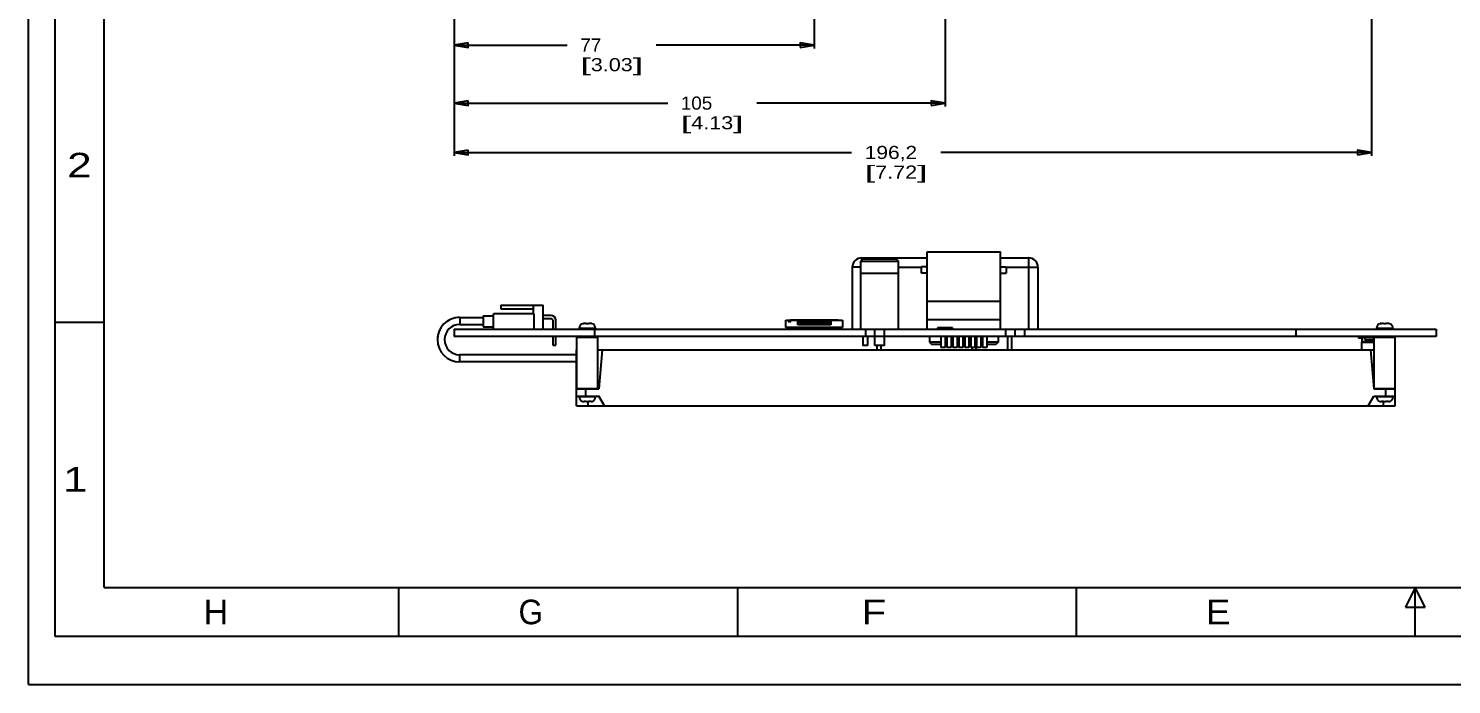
# Model space of a CAD drawing. Extents: x 0 to 187562, y 0 to 215336.
# Drawn here: x 0 to 304.3, y 0 to 140.3 of the extents above; entities that cross this region are included whole.
import ezdxf
from ezdxf.enums import TextEntityAlignment as Align

# ---------------------------------------------------------------- set-up
doc = ezdxf.new("R2010")
doc.units = 0
doc.header["$LTSCALE"] = 32.67
doc.header["$MEASUREMENT"] = 0
doc.layers.get('0').update_dxf_attribs({"linetype": 'CONTINUOUS'})
doc.styles.get("Standard").update_dxf_attribs({"font": 'txt', "width": 0.8})
doc.dimstyles.new('DIMSTYLE_1', dxfattribs={"dimtxt": 2.8, "dimasz": 3, "dimexe": 0.18, "dimexo": 0.0625, "dimgap": 0.09, "dimtad": 0, "dimtih": 1, "dimtoh": 1, "dimdsep": 46, "dimtxsty": 'Standard', "dimcen": 0.09, "dimadec": 0, "dimazin": 0, "dimtfac": 1, "dimtofl": 0, "dimtmove": 0, "dimatfit": 3, "dimfxl": 0, "dimtolj": 1, "dimarcsym": 0})

# ---------------------------------------------------------------- blocks, each defined once
blk = doc.blocks.new('*D9')
at = {"color": 2, "linetype": 'Continuous'}
for p, q in [((91.01, 202.12), (91.01, 123.58)), ((196.01, 160.12), (196.01, 123.58)), ((91.01, 124.33), (136.69, 124.33)), ((196.01, 124.33), (155.73, 124.33))]:
    blk.add_line(p, q, dxfattribs=at)
for points in [[(94.01, 124.83), (91.01, 124.33), (94.01, 123.83), (94.01, 124.83)], [(193.01, 123.83), (196.01, 124.33), (193.01, 124.83), (193.01, 123.83)]]:
    blk.add_lwpolyline(points, dxfattribs=at)
for s, width, p, p2 in [('105', 1.107692, (139.49, 122.93), (146.21, 122.93)), ('[', 2.4, (139.49, 118.73), (141.73, 118.73)), ('4.13', 1.2, (141.73, 118.73), (150.69, 118.73)), (']', 2.4, (150.69, 118.73), (152.93, 118.73))]:
    blk.add_text(s, height=2.8, dxfattribs=dict(at, width=width)).set_placement(p, p2, align=Align.FIT)
blk = doc.blocks.new('*D17')
at = {"color": 2, "linetype": 'Continuous'}
for p, q in [((287.21, 235.47), (287.21, 113.03)), ((91.01, 202.12), (91.01, 113.03)), ((91.01, 113.78), (176.02, 113.78)), ((287.21, 113.78), (195.06, 113.78))]:
    blk.add_line(p, q, dxfattribs=at)
for points in [[(94.01, 114.28), (91.01, 113.78), (94.01, 113.28), (94.01, 114.28)], [(284.21, 113.28), (287.21, 113.78), (284.21, 114.28), (284.21, 113.28)]]:
    blk.add_lwpolyline(points, dxfattribs=at)
for s, width, p, p2 in [('196,2', 1.043478, (178.82, 112.38), (190.02, 112.38)), ('[', 2.4, (178.82, 108.18), (181.06, 108.18)), ('7.72', 1.066667, (181.06, 108.18), (190.02, 108.18)), (']', 2.4, (190.02, 108.18), (192.26, 108.18))]:
    blk.add_text(s, height=2.8, dxfattribs=dict(at, width=width)).set_placement(p, p2, align=Align.FIT)
blk = doc.blocks.new('*D20')
at = {"color": 2, "linetype": 'Continuous'}
for p, q in [((91.01, 202.12), (91.01, 136)), ((168.01, 168.42), (168.01, 136)), ((91.01, 136.75), (115.21, 136.75)), ((168.01, 136.75), (134.25, 136.75))]:
    blk.add_line(p, q, dxfattribs=at)
for points in [[(94.01, 137.25), (91.01, 136.75), (94.01, 136.25), (94.01, 137.25)], [(165.01, 136.25), (168.01, 136.75), (165.01, 137.25), (165.01, 136.25)]]:
    blk.add_lwpolyline(points, dxfattribs=at)
for s, width, p, p2 in [('77', 0.96, (118.01, 135.35), (122.49, 135.35)), ('[', 2.4, (118.01, 131.15), (120.25, 131.15)), ('3.03', 1.129412, (120.25, 131.15), (129.21, 131.15)), (']', 2.4, (129.21, 131.15), (131.45, 131.15))]:
    blk.add_text(s, height=2.8, dxfattribs=dict(at, width=width)).set_placement(p, p2, align=Align.FIT)

msp = doc.modelspace()

# ---------------------------------------------------------------- linework, layer by layer
at = {"color": 7, "linetype": 'Continuous'}
for p, q in [((0, 0), (0, 420)), ((192.201, 75.998), (192.201, 92.508)), ((192.201, 92.508), (207.821, 92.508)), ((207.821, 75.998), (207.821, 92.508)), ((176.161, 89.238), (176.161, 75.998)), ((178.011, 89.238), (176.161, 89.238)), ((178.011, 90.498), (178.511, 90.998)), ((178.011, 75.998), (178.011, 90.498)), ((178.011, 90.498), (186.011, 90.498)), ((178.161, 91.238), (178.161, 90.648)), ((178.161, 91.238), (192.201, 91.238)), ((178.511, 90.998), (185.511, 90.998)), ((186.011, 90.498), (185.511, 90.998)), ((186.011, 75.998), (186.011, 90.498)), ((186.011, 89.238), (190.931, 89.238)), ((190.931, 87.938), (190.931, 89.338)), ((192.201, 89.338), (190.931, 89.338)), ((207.821, 91.238), (213.861, 91.238)), ((207.821, 89.338), (209.091, 89.338)), ((209.091, 89.338), (209.091, 87.938)), ((209.091, 89.238), (215.861, 89.238)), ((213.861, 91.238), (213.861, 75.998)), ((215.861, 89.238), (215.861, 75.998)), ((178.011, 87.998), (186.011, 87.998)), ((192.201, 87.938), (190.931, 87.938)), ((207.821, 87.938), (209.091, 87.938)), ((99.461, 75.998), (99.461, 79.298)), ((108.061, 79.298), (99.461, 79.298)), ((101.011, 81.158), (101.011, 80.328)), ((101.011, 81.158), (110.051, 81.158)), ((101.011, 80.328), (107.891, 80.328)), ((107.891, 81.158), (107.891, 79.298)), ((108.061, 79.298), (108.061, 75.998)), ((110.051, 75.998), (110.051, 81.158)), ((192.201, 81.998), (207.821, 81.998)), ((92.211, 78.51), (97.211, 78.51)), ((92.211, 78.508), (92.211, 77.008)), ((92.211, 78.508), (97.211, 78.508)), ((92.211, 77.008), (97.211, 77.008)), ((97.211, 78.81), (97.211, 76.51)), ((97.211, 78.81), (99.461, 78.81)), ((97.211, 76.51), (99.461, 76.51)), ((111.761, 78.898), (110.051, 78.898)), ((110.051, 78.258), (111.761, 78.258)), ((112.121, 77.898), (112.121, 75.998)), ((112.761, 75.998), (112.761, 77.898)), ((117.761, 76.198), (117.761, 75.998)), ((117.761, 76.198), (121.261, 76.198)), ((118.511, 77.158), (118.511, 77.166)), ((119.261, 77.198), (118.804, 77.198)), ((119.261, 77.158), (119.261, 77.198)), ((119.761, 77.198), (119.761, 77.158)), ((120.218, 77.198), (119.761, 77.198)), ((120.511, 77.166), (120.511, 77.158)), ((121.261, 76.198), (121.261, 75.998)), ((161.961, 76.348), (161.961, 77.898)), ((161.961, 77.898), (164.486, 77.898)), ((174.061, 76.348), (161.961, 76.348)), ((162.161, 75.998), (162.161, 76.198)), ((173.861, 76.198), (162.161, 76.198)), ((162.261, 76.198), (162.261, 76.348)), ((162.761, 77.398), (162.511, 77.898)), ((163.011, 77.898), (162.761, 77.398)), ((162.861, 77.998), (162.861, 77.898)), ((162.861, 77.998), (173.161, 77.998)), ((162.861, 76.198), (162.861, 75.998)), ((163.736, 77.898), (163.736, 77.998)), ((163.986, 77.998), (163.986, 77.898)), ((164.486, 76.948), (164.486, 77.898)), ((164.486, 77.898), (164.686, 77.698)), ((171.536, 76.948), (164.486, 76.948)), ((164.686, 77.698), (164.686, 76.948)), ((164.686, 77.198), (165.151, 77.198)), ((164.736, 77.998), (164.736, 77.498)), ((164.836, 77.758), (164.736, 77.7)), ((164.736, 77.498), (165.151, 77.498)), ((164.836, 77.758), (164.836, 77.998)), ((164.836, 77.758), (171.186, 77.758)), ((165.151, 77.748), (165.371, 77.748)), ((165.151, 76.948), (165.151, 77.746)), ((165.161, 77.733), (165.161, 76.948)), ((165.361, 77.589), (165.161, 77.589)), ((165.161, 77.379), (165.361, 77.379)), ((165.161, 77.349), (165.361, 77.349)), ((165.361, 77.733), (165.361, 76.948)), ((165.371, 77.746), (165.371, 76.948)), ((165.371, 77.498), (165.651, 77.498)), ((165.371, 77.198), (165.651, 77.198)), ((165.651, 77.748), (165.871, 77.748)), ((165.651, 76.948), (165.651, 77.746)), ((165.661, 77.733), (165.661, 76.948)), ((165.861, 77.589), (165.661, 77.589)), ((165.661, 77.379), (165.861, 77.379)), ((165.661, 77.349), (165.861, 77.349)), ((165.861, 77.733), (165.861, 76.948)), ((165.871, 77.746), (165.871, 76.948)), ((165.871, 77.498), (166.151, 77.498)), ((165.871, 77.198), (166.151, 77.198)), ((166.151, 77.748), (166.371, 77.748)), ((166.151, 76.948), (166.151, 77.746)), ((166.161, 77.733), (166.161, 76.948)), ((166.361, 77.589), (166.161, 77.589)), ((166.161, 77.379), (166.361, 77.379)), ((166.161, 77.349), (166.361, 77.349)), ((166.361, 77.733), (166.361, 76.948)), ((166.371, 77.746), (166.371, 76.948)), ((166.371, 77.498), (166.651, 77.498)), ((166.371, 77.198), (166.651, 77.198)), ((166.651, 77.748), (166.871, 77.748)), ((166.651, 76.948), (166.651, 77.746)), ((166.661, 77.733), (166.661, 76.948)), ((166.861, 77.589), (166.661, 77.589)), ((166.661, 77.379), (166.861, 77.379)), ((166.661, 77.349), (166.861, 77.349)), ((166.861, 77.733), (166.861, 76.948)), ((166.871, 77.746), (166.871, 76.948)), ((166.871, 77.498), (167.151, 77.498)), ((166.871, 77.198), (167.151, 77.198)), ((167.151, 77.748), (167.371, 77.748)), ((167.151, 76.948), (167.151, 77.746)), ((167.161, 77.733), (167.161, 76.948)), ((167.361, 77.589), (167.161, 77.589)), ((167.161, 77.379), (167.361, 77.379)), ((167.161, 77.349), (167.361, 77.349)), ((167.361, 77.733), (167.361, 76.948)), ((167.371, 77.746), (167.371, 76.948)), ((167.371, 77.498), (167.651, 77.498)), ((167.371, 77.198), (167.651, 77.198)), ((167.651, 77.748), (167.871, 77.748)), ((167.651, 76.948), (167.651, 77.746)), ((167.661, 77.733), (167.661, 76.948)), ((167.861, 77.589), (167.661, 77.589)), ((167.661, 77.379), (167.861, 77.379)), ((167.661, 77.349), (167.861, 77.349)), ((167.861, 77.733), (167.861, 76.948)), ((167.871, 77.746), (167.871, 76.948)), ((167.871, 77.498), (168.151, 77.498)), ((167.871, 77.198), (168.151, 77.198)), ((168.151, 77.748), (168.371, 77.748)), ((168.151, 76.948), (168.151, 77.746)), ((168.161, 77.733), (168.161, 76.948)), ((168.361, 77.589), (168.161, 77.589)), ((168.161, 77.379), (168.361, 77.379)), ((168.161, 77.349), (168.361, 77.349)), ((168.361, 77.733), (168.361, 76.948)), ((168.371, 77.746), (168.371, 76.948)), ((168.371, 77.498), (168.651, 77.498)), ((168.371, 77.198), (168.651, 77.198)), ((168.651, 77.748), (168.871, 77.748)), ((168.651, 76.948), (168.651, 77.746)), ((168.661, 77.733), (168.661, 76.948)), ((168.861, 77.589), (168.661, 77.589)), ((168.661, 77.379), (168.861, 77.379)), ((168.661, 77.349), (168.861, 77.349)), ((168.861, 77.733), (168.861, 76.948)), ((168.871, 77.746), (168.871, 76.948)), ((168.871, 77.498), (169.151, 77.498)), ((168.871, 77.198), (169.151, 77.198)), ((169.151, 77.748), (169.371, 77.748)), ((169.151, 76.948), (169.151, 77.746)), ((169.161, 77.733), (169.161, 76.948)), ((169.361, 77.589), (169.161, 77.589)), ((169.161, 77.379), (169.361, 77.379)), ((169.161, 77.349), (169.361, 77.349)), ((169.361, 77.733), (169.361, 76.948)), ((169.371, 77.746), (169.371, 76.948)), ((169.371, 77.498), (169.651, 77.498)), ((169.371, 77.198), (169.651, 77.198)), ((169.651, 77.748), (169.871, 77.748)), ((169.651, 76.948), (169.651, 77.746)), ((169.661, 77.733), (169.661, 76.948)), ((169.861, 77.589), (169.661, 77.589)), ((169.661, 77.379), (169.861, 77.379)), ((169.661, 77.349), (169.861, 77.349)), ((169.861, 77.733), (169.861, 76.948)), ((169.871, 77.746), (169.871, 76.948)), ((169.871, 77.498), (170.151, 77.498)), ((169.871, 77.198), (170.151, 77.198)), ((170.151, 77.748), (170.371, 77.748)), ((170.151, 76.948), (170.151, 77.746)), ((170.161, 77.733), (170.161, 76.948)), ((170.361, 77.589), (170.161, 77.589)), ((170.161, 77.379), (170.361, 77.379)), ((170.161, 77.349), (170.361, 77.349)), ((170.361, 77.733), (170.361, 76.948)), ((170.371, 77.746), (170.371, 76.948)), ((170.371, 77.498), (170.651, 77.498)), ((170.371, 77.198), (170.651, 77.198)), ((170.651, 77.748), (170.871, 77.748)), ((170.651, 76.948), (170.651, 77.746)), ((170.661, 77.733), (170.661, 76.948)), ((170.861, 77.589), (170.661, 77.589)), ((170.661, 77.379), (170.861, 77.379)), ((170.661, 77.349), (170.861, 77.349)), ((170.861, 77.733), (170.861, 76.948)), ((170.871, 77.746), (170.871, 76.948)), ((170.871, 77.498), (171.286, 77.498)), ((170.871, 77.198), (171.336, 77.198)), ((171.186, 77.758), (171.186, 77.998)), ((171.286, 77.7), (171.186, 77.758)), ((171.286, 77.998), (171.286, 77.498)), ((171.536, 77.898), (171.336, 77.698)), ((171.336, 76.948), (171.336, 77.698)), ((171.536, 77.898), (171.536, 76.948)), ((171.536, 77.898), (174.061, 77.898)), ((172.036, 77.898), (172.036, 77.998)), ((172.286, 77.998), (172.286, 77.898)), ((173.161, 77.898), (173.161, 77.998)), ((173.161, 75.998), (173.161, 76.198)), ((173.761, 76.348), (173.761, 76.198)), ((173.861, 75.998), (173.861, 76.198)), ((174.061, 77.898), (174.061, 76.348)), ((207.821, 77.998), (192.201, 77.998)), ((194.411, 76.278), (194.411, 75.998)), ((197.611, 76.278), (194.411, 76.278)), ((197.611, 76.278), (197.611, 75.998)), ((288.261, 76.198), (291.761, 76.198)), ((288.261, 76.198), (288.261, 75.998)), ((289.011, 77.158), (289.011, 77.166)), ((289.761, 77.198), (289.304, 77.198)), ((289.761, 77.158), (289.761, 77.198)), ((290.718, 77.198), (290.261, 77.198)), ((290.261, 77.198), (290.261, 77.158)), ((291.011, 77.166), (291.011, 77.158)), ((291.761, 76.198), (291.761, 75.998)), ((91.011, 75.998), (91.011, 74.398)), ((91.011, 75.998), (301.011, 75.998)), ((301.011, 74.398), (91.011, 74.398)), ((112.121, 74.398), (112.121, 72.568)), ((112.761, 72.568), (112.761, 74.398)), ((117.261, 63.298), (117.261, 74.298)), ((117.261, 74.298), (121.761, 74.298)), ((118.511, 74.398), (118.511, 74.298)), ((120.511, 74.398), (120.511, 74.298)), ((121.011, 75.998), (121.011, 74.398)), ((121.761, 63.298), (121.761, 74.298)), ((178.411, 74.398), (178.411, 72.498)), ((179.011, 75.998), (179.011, 74.398)), ((179.411, 74.398), (179.411, 72.498)), ((181.011, 72.498), (181.011, 75.998)), ((183.011, 72.498), (183.011, 75.998)), ((192.671, 74.398), (192.671, 73.198)), ((195.121, 73.198), (192.671, 73.198)), ((192.671, 73.198), (193.171, 72.698)), ((195.121, 74.398), (195.121, 72.058)), ((196.01, 74.398), (196.01, 72.058)), ((196.391, 74.398), (196.391, 72.058)), ((197.28, 74.398), (197.28, 72.058)), ((197.661, 74.398), (197.661, 72.058)), ((198.55, 74.398), (198.55, 72.058)), ((198.931, 74.398), (198.931, 72.058)), ((199.82, 74.398), (199.82, 72.058)), ((200.201, 74.398), (200.201, 72.058)), ((201.09, 74.398), (201.09, 72.058)), ((201.471, 74.398), (201.471, 72.058)), ((202.36, 74.398), (202.36, 72.058)), ((202.591, 74.398), (202.591, 71.598)), ((202.741, 74.398), (202.741, 72.058)), ((203.63, 74.398), (203.63, 72.058)), ((204.011, 74.398), (204.011, 72.058)), ((204.9, 74.398), (204.9, 72.058)), ((207.351, 73.198), (204.9, 73.198)), ((207.351, 73.198), (206.851, 72.698)), ((207.351, 74.398), (207.351, 73.198)), ((209.011, 74.398), (209.011, 75.998)), ((209.311, 74.398), (209.311, 71.598)), ((210.211, 74.398), (210.211, 71.598)), ((211.011, 74.398), (211.011, 75.998)), ((213.011, 75.998), (213.011, 74.398)), ((271.011, 75.998), (271.011, 74.398)), ((284.411, 74.298), (292.261, 74.298)), ((284.411, 74.298), (284.411, 74.098)), ((285.111, 74.098), (284.411, 74.098)), ((285.111, 74.298), (285.111, 73.298)), ((287.761, 73.298), (285.111, 73.298)), ((285.111, 73.198), (287.761, 73.198)), ((285.111, 71.598), (285.111, 73.198)), ((285.761, 73.798), (285.761, 74.298)), ((285.761, 73.798), (287.761, 73.798)), ((285.811, 73.198), (285.811, 73.298)), ((286.611, 74.298), (286.611, 74.398)), ((287.761, 63.298), (287.761, 74.298)), ((287.811, 74.298), (287.811, 74.398)), ((289.011, 74.398), (289.011, 74.298)), ((291.011, 74.398), (291.011, 74.298)), ((292.261, 63.298), (292.261, 74.298)), ((301.011, 75.998), (301.011, 74.398)), ((117.211, 70.51), (92.211, 70.51)), ((92.211, 69.008), (92.211, 70.508)), ((117.211, 70.508), (92.211, 70.508)), ((112.121, 72.568), (112.761, 72.568)), ((117.211, 59.598), (117.211, 71.598)), ((117.211, 71.598), (117.261, 71.598)), ((121.761, 71.598), (287.761, 71.598)), ((122.696, 71.598), (121.961, 63.198)), ((179.411, 72.498), (178.411, 72.498)), ((183.011, 72.498), (181.011, 72.498)), ((181.371, 72.498), (181.371, 71.598)), ((182.271, 72.498), (182.271, 71.598)), ((195.121, 72.698), (193.171, 72.698)), ((196.01, 72.058), (195.121, 72.058)), ((197.28, 72.058), (196.391, 72.058)), ((198.55, 72.058), (197.661, 72.058)), ((199.82, 72.058), (198.931, 72.058)), ((201.09, 72.058), (200.201, 72.058)), ((202.36, 72.058), (201.471, 72.058)), ((201.691, 72.058), (201.691, 71.598)), ((203.63, 72.058), (202.741, 72.058)), ((204.9, 72.058), (204.011, 72.058)), ((206.851, 72.698), (204.9, 72.698)), ((286.976, 71.598), (287.711, 63.198)), ((117.211, 69.008), (92.211, 69.008)), ((117.211, 63.198), (121.961, 63.198)), ((117.211, 61.698), (121.961, 61.698)), ((117.261, 63.298), (121.761, 63.298)), ((117.761, 61.498), (117.761, 61.698)), ((121.261, 61.498), (117.761, 61.498)), ((118.511, 63.198), (118.511, 63.298)), ((119.211, 61.698), (119.211, 63.198)), ((120.511, 63.198), (120.511, 63.298)), ((121.261, 61.498), (121.261, 61.698)), ((123.173, 59.598), (121.961, 61.698)), ((286.498, 59.598), (287.711, 61.698)), ((287.711, 63.198), (292.211, 63.198)), ((287.711, 61.698), (292.211, 61.698)), ((287.761, 63.298), (292.261, 63.298)), ((288.261, 61.498), (288.261, 61.698)), ((291.761, 61.498), (288.261, 61.498)), ((289.011, 63.198), (289.011, 63.298)), ((290.211, 61.698), (290.211, 63.198)), ((291.011, 63.198), (291.011, 63.298)), ((291.761, 61.498), (291.761, 61.698)), ((292.211, 59.598), (292.211, 63.298)), ((117.211, 59.598), (292.211, 59.598)), ((118.511, 60.53), (118.511, 60.538)), ((119.261, 60.498), (118.804, 60.498)), ((119.261, 60.498), (119.261, 60.538)), ((119.711, 59.598), (119.711, 60.538)), ((119.761, 60.538), (119.761, 60.498)), ((120.218, 60.498), (119.761, 60.498)), ((120.511, 60.538), (120.511, 60.53)), ((289.011, 60.53), (289.011, 60.538)), ((289.761, 60.498), (289.304, 60.498)), ((289.711, 59.598), (289.711, 60.498)), ((289.761, 60.498), (289.761, 60.538)), ((290.261, 60.538), (290.261, 60.498)), ((290.718, 60.498), (290.261, 60.498)), ((291.011, 60.538), (291.011, 60.53)), ((0, 0), (594, 0))]:
    msp.add_line(p, q, dxfattribs=at)
at = {"color": 3, "linetype": 'Continuous'}
for p, q in [((5.703, 10.27), (5.703, 408.219)), ((16.203, 20.77), (16.203, 397.719)), ((5.703, 77.47), (16.203, 77.47)), ((16.203, 20.77), (576.902, 20.77)), ((79.203, 10.27), (79.203, 20.77)), ((151.652, 10.27), (151.652, 20.77)), ((224.102, 10.27), (224.102, 20.77)), ((296.552, 20.77), (294.452, 16.57)), ((298.652, 16.57), (296.552, 20.77)), ((296.552, 10.27), (296.552, 20.77)), ((294.452, 16.57), (298.652, 16.57)), ((587.402, 10.27), (5.703, 10.27))]:
    msp.add_line(p, q, dxfattribs=at)
at = {"color": 7, "linetype": 'Continuous'}
for centre, radius, start, end in [((178.161, 89.238), 2, 90, 180), ((213.861, 89.238), 2, 0, 90), ((92.211, 73.76), 4.75, 90, 180.01536), ((92.211, 73.758), 4.75, 90, 270), ((92.211, 73.758), 3.25, 90, 270), ((111.761, 77.898), 1, 0, 90), ((111.761, 77.898), 0.36, 0, 90), ((118.761, 76.198), 1, 104.47751, 180), ((120.261, 76.198), 1, 0, 75.52249), ((289.261, 76.198), 1, 104.47751, 180), ((290.761, 76.198), 1, 0, 75.52249), ((92.211, 73.76), 3.25, 180.02246, 270), ((118.761, 61.498), 1, 180, 255.52249), ((120.261, 61.498), 1, 284.47751, 360), ((289.261, 61.498), 1, 180, 255.52249), ((290.761, 61.498), 1, 284.47751, 360)]:
    msp.add_arc(centre, radius, start, end, dxfattribs=at)
for points in [[(118.559, 77.17), (118.511, 77.158)], [(118.58, 77.175), (118.559, 77.17)], [(118.608, 77.18), (118.58, 77.175)], [(118.618, 77.182), (118.608, 77.18)], [(118.657, 77.188), (118.618, 77.182)], [(118.662, 77.189), (118.657, 77.188)], [(118.706, 77.193), (118.662, 77.189)], [(118.706, 77.193), (118.804, 77.198)], [(119.761, 77.158), (119.698, 77.161), (119.636, 77.164), (119.573, 77.166), (119.511, 77.166), (119.448, 77.166), (119.386, 77.164), (119.323, 77.161), (119.261, 77.158)], [(120.316, 77.193), (120.218, 77.198)], [(120.36, 77.189), (120.316, 77.193)], [(120.365, 77.188), (120.36, 77.189)], [(120.403, 77.182), (120.365, 77.188)], [(120.414, 77.18), (120.403, 77.182)], [(120.441, 77.175), (120.414, 77.18)], [(120.462, 77.17), (120.441, 77.175)], [(120.511, 77.158), (120.462, 77.17)], [(289.059, 77.17), (289.011, 77.158)], [(289.08, 77.175), (289.059, 77.17)], [(289.108, 77.18), (289.08, 77.175)], [(289.118, 77.182), (289.108, 77.18)], [(289.157, 77.188), (289.118, 77.182)], [(289.162, 77.189), (289.157, 77.188)], [(289.206, 77.193), (289.162, 77.189)], [(289.206, 77.193), (289.304, 77.198)], [(290.261, 77.158), (290.198, 77.161), (290.136, 77.164), (290.073, 77.166), (290.011, 77.166), (289.948, 77.166), (289.886, 77.164), (289.823, 77.161), (289.761, 77.158)], [(290.816, 77.193), (290.718, 77.198)], [(290.86, 77.189), (290.816, 77.193)], [(290.865, 77.188), (290.86, 77.189)], [(290.903, 77.182), (290.865, 77.188)], [(290.914, 77.18), (290.903, 77.182)], [(290.941, 77.175), (290.914, 77.18)], [(290.962, 77.17), (290.941, 77.175)], [(291.011, 77.158), (290.962, 77.17)], [(118.511, 60.538), (118.559, 60.526)], [(118.559, 60.526), (118.58, 60.521)], [(118.58, 60.521), (118.608, 60.515)], [(118.608, 60.515), (118.618, 60.514)], [(118.618, 60.514), (118.657, 60.508)], [(118.657, 60.508), (118.662, 60.507)], [(118.662, 60.507), (118.706, 60.502)], [(118.706, 60.502), (118.804, 60.498)], [(119.261, 60.538), (119.323, 60.534), (119.386, 60.532), (119.448, 60.53), (119.511, 60.53), (119.573, 60.53), (119.636, 60.532), (119.698, 60.534), (119.761, 60.538)], [(120.316, 60.502), (120.218, 60.498)], [(120.316, 60.502), (120.36, 60.507)], [(120.36, 60.507), (120.365, 60.508)], [(120.365, 60.508), (120.403, 60.514)], [(120.403, 60.514), (120.414, 60.515)], [(120.414, 60.515), (120.441, 60.521)], [(120.441, 60.521), (120.462, 60.526)], [(120.462, 60.526), (120.511, 60.538)], [(289.011, 60.538), (289.059, 60.526)], [(289.059, 60.526), (289.08, 60.521)], [(289.08, 60.521), (289.108, 60.515)], [(289.108, 60.515), (289.118, 60.514)], [(289.118, 60.514), (289.157, 60.508)], [(289.157, 60.508), (289.162, 60.507)], [(289.162, 60.507), (289.206, 60.502)], [(289.206, 60.502), (289.304, 60.498)], [(289.761, 60.538), (289.823, 60.534), (289.886, 60.532), (289.948, 60.53), (290.011, 60.53), (290.073, 60.53), (290.136, 60.532), (290.198, 60.534), (290.261, 60.538)], [(290.816, 60.502), (290.718, 60.498)], [(290.816, 60.502), (290.86, 60.507)], [(290.86, 60.507), (290.865, 60.508)], [(290.865, 60.508), (290.903, 60.514)], [(290.903, 60.514), (290.914, 60.515)], [(290.914, 60.515), (290.941, 60.521)], [(290.941, 60.521), (290.962, 60.526)], [(290.962, 60.526), (291.011, 60.538)]]:
    msp.add_spline(points, degree=3, dxfattribs=at)

# ---------------------------------------------------------------- texts
at = {"color": 2, "linetype": 'Continuous', "oblique": 0.00002}
for s, width, p, p2 in [('2', 1.5, (8.273, 108.445), (13.523, 108.445)), ('1', 3, (7.405, 41.245), (12.655, 41.245)), ('H', 1.5, (37.466, 12.895), (42.716, 12.895)), ('G', 1.5, (104.79, 12.895), (110.04, 12.895)), ('F', 1.5, (178.166, 12.895), (183.416, 12.895)), ('E', 1.5, (251.769, 12.895), (257.019, 12.895))]:
    msp.add_text(s, height=5.25, dxfattribs=dict(at, width=width)).set_placement(p, p2, align=Align.FIT)

# ---------------------------------------------------------------- dimensions: what is measured, and where the dimension line sits
at = {"color": 2, "linetype": 'Continuous'}
for base, p2, picture, middle in [((287.211, 113.777), (287.211, 235.473), '*D17', (185.539, 111.677)), ((196.011, 124.328), (196.011, 160.123), '*D9', (146.21, 122.228)), ((168.011, 136.751), (168.011, 168.423), '*D20', (124.728, 134.651))]:
    dim = msp.add_linear_dim(base=base, p1=(91.011, 202.123), p2=p2, dimstyle='DIMSTYLE_1', dxfattribs=at)
    dim.commit()
    dim.dimension.update_dxf_attribs({"geometry": picture, "text_midpoint": middle, "dimtype": 160})

doc.saveas('drawing.dxf')
